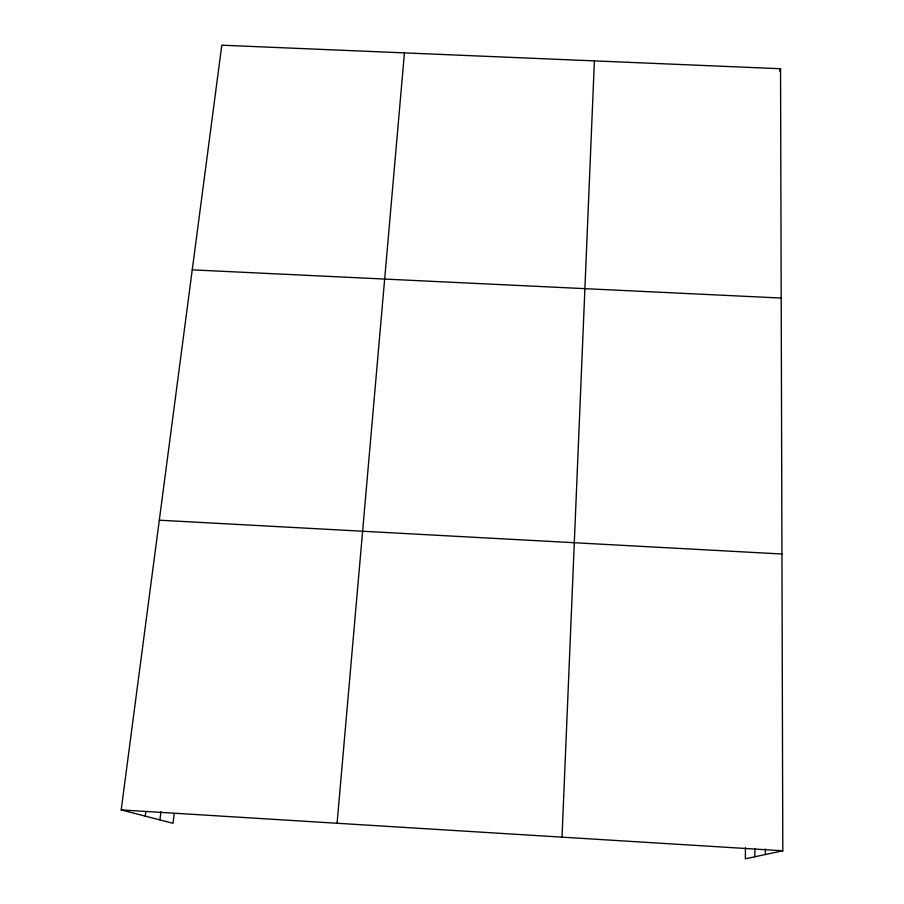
<?xml version="1.0" encoding="UTF-8"?>
<svg xmlns="http://www.w3.org/2000/svg" width="904" height="904" viewBox="0 0 904 904"><rect width="100%" height="100%" fill="white"/><g stroke="black" fill="none" stroke-linecap="round" stroke-linejoin="round"><path stroke-width="1.36" d="M765.405 854.517L765.405 848.946M754.84 856.777L754.863 848.359M745.427 847.715L745.371 858.8L782.807 850.788L780.536 68.727L221.796 45.2L121.192 809.927L173.037 823.307L174.212 813.566M562.017 837.149L594.403 60.884M337.079 823.261L404.438 52.895M159.906 819.917L160.923 811.69M145.262 816.142L145.793 811.961M779.723 71.201L780.536 68.727M192.236 269.855L781.203 298.049M159.307 520.195L781.949 554.005M121.192 809.927L782.807 850.788"/></g></svg>
